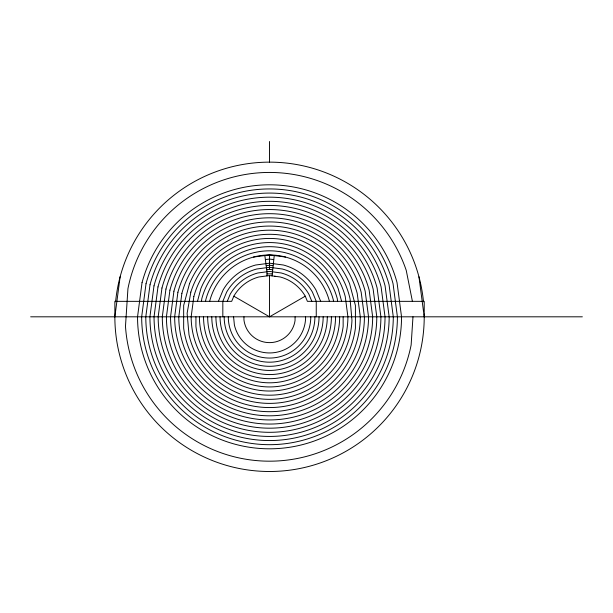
<?xml version="1.0" encoding="UTF-8"?>
<svg xmlns="http://www.w3.org/2000/svg" width="613" height="613" viewBox="0 0 613 613"><rect width="100%" height="100%" fill="white"/><g stroke="black" fill="none" stroke-linecap="round" stroke-linejoin="round"><path stroke-width="0.92" d="M243.974 316.814L243.936 319.817A25.777 25.777 0 0 0 295.052 320.538L295.098 316.814M412.978 316.814L411.139 344.958A144.369 144.369 0 0 1 125.481 326.277L127.941 288.669A144.369 144.369 0 0 1 406.243 270.387L412.403 301.343M424.196 314.009A154.683 154.683 0 0 1 270.938 471.489A154.683 154.683 0 0 1 114.861 316.814L120.125 276.777M201.455 301.343L201.807 298.661A70.12 70.12 0 0 1 337.273 298.661L337.625 301.343M205.577 301.343L205.792 299.734A65.997 65.997 0 0 1 333.288 299.734L333.503 301.343M209.7 301.343L209.776 300.799A61.875 61.875 0 0 1 329.304 300.799L329.373 301.343M274.233 255.56L272.095 275.904M197.478 301.343L200.941 288.401A74.25 74.25 0 0 1 338.138 288.401L341.602 301.343M218.404 301.343L223.101 290.003A53.622 53.622 0 0 1 255.659 265.015L269.536 263.192L283.421 265.015A53.622 53.622 0 0 1 315.979 290.003L320.676 301.343M227.254 301.343L230.243 294.125A45.37 45.37 0 0 1 257.797 272.984L269.536 271.436L281.283 272.984A45.37 45.37 0 0 1 308.837 294.125L311.825 301.343M418.955 276.777L424.219 316.814L424.219 301.343L307.397 301.343L305.259 296.186A41.247 41.247 0 0 0 280.218 276.969L269.536 275.566L258.862 276.969A41.247 41.247 0 0 0 233.814 296.186L231.683 301.343L114.861 301.343L114.861 316.814M233.814 296.186L269.536 316.814L305.259 296.186M266.984 273.873L272.364 273.873M253.529 257.046L269.536 254.939L285.551 257.046M265.383 259.613L269.536 259.061L273.697 259.613M266.18 265.69L269.536 265.253L272.9 265.69M266.716 269.751L269.536 269.375L272.632 269.781M30.65 316.814L582.35 316.814M274.586 276.225L275.252 276.317M264.847 255.56L266.984 271.774L266.984 275.904M305.504 316.814L305.619 317.925A36.09 36.09 0 0 1 234.404 325.082L233.576 316.814M343.15 316.814L343.15 326.507A74.25 74.25 0 0 1 195.93 326.507L195.93 316.814M316.254 316.814L316.254 301.343L312.408 292.064A49.5 49.5 0 0 0 282.348 269L269.536 267.314L256.732 269A49.5 49.5 0 0 0 226.672 292.064L222.826 301.343L222.826 316.814M269.536 141.503L269.536 162.131M269.536 254.939L269.536 269.375M269.536 275.566L269.536 316.814M115.589 301.795A154.683 154.683 0 0 1 423.491 301.795M310.791 316.814A41.247 41.247 0 0 1 269.536 358.061A41.247 41.247 0 0 1 228.289 316.814M314.913 316.814A45.37 45.37 0 0 1 269.536 362.183A45.37 45.37 0 0 1 224.166 316.814M319.036 316.814A49.5 49.5 0 0 1 269.536 366.313A49.5 49.5 0 0 1 220.044 316.814M327.288 316.814A57.745 57.745 0 0 1 269.536 374.558A57.745 57.745 0 0 1 211.791 316.814M331.411 316.814A61.875 61.875 0 0 1 269.536 378.688A61.875 61.875 0 0 1 207.669 316.814M339.663 316.814A70.12 70.12 0 0 1 269.536 386.933A70.12 70.12 0 0 1 199.417 316.814M323.166 316.814A53.622 53.622 0 0 1 269.536 370.436A53.622 53.622 0 0 1 215.914 316.814M335.541 316.814A65.997 65.997 0 0 1 269.536 382.811A65.997 65.997 0 0 1 203.539 316.814M142.04 282.647L137.542 316.814A131.994 131.994 0 0 0 269.536 448.808A131.994 131.994 0 0 0 401.538 316.814L397.04 282.647A131.994 131.994 0 0 0 142.04 282.647M146.024 283.719L141.672 316.814A127.872 127.872 0 0 0 269.536 444.686A127.872 127.872 0 0 0 397.408 316.814L393.056 283.719A127.872 127.872 0 0 0 146.024 283.719M150.009 284.784L145.794 316.814A123.749 123.749 0 0 0 269.536 440.555A123.749 123.749 0 0 0 393.285 316.814L389.071 284.784A123.749 123.749 0 0 0 150.009 284.784M153.993 285.85L149.917 316.814A119.619 119.619 0 0 0 269.536 436.433A119.619 119.619 0 0 0 389.163 316.814L385.087 285.85A119.619 119.619 0 0 0 153.993 285.85M157.978 286.922L154.047 316.814A115.497 115.497 0 0 0 269.536 432.311A115.497 115.497 0 0 0 385.033 316.814L381.102 286.922A115.497 115.497 0 0 0 157.978 286.922M161.962 287.987L158.169 316.814A111.374 111.374 0 0 0 269.536 428.18A111.374 111.374 0 0 0 380.911 316.814L377.118 287.987A111.374 111.374 0 0 0 161.962 287.987M165.947 289.052L162.292 316.814A107.244 107.244 0 0 0 269.536 424.058A107.244 107.244 0 0 0 376.788 316.814L373.133 289.052A107.244 107.244 0 0 0 165.947 289.052M169.931 290.125L166.422 316.814A103.122 103.122 0 0 0 269.536 419.936A103.122 103.122 0 0 0 372.658 316.814L369.149 290.125A103.122 103.122 0 0 0 169.931 290.125M173.916 291.19L170.544 316.814A98.999 98.999 0 0 0 269.536 415.806A98.999 98.999 0 0 0 368.536 316.814L365.164 291.19A98.999 98.999 0 0 0 173.916 291.19M177.9 292.255L174.667 316.814A94.869 94.869 0 0 0 269.536 411.683A94.869 94.869 0 0 0 364.413 316.814L361.18 292.255A94.869 94.869 0 0 0 177.9 292.255M181.885 293.328L178.789 316.814A90.747 90.747 0 0 0 269.536 407.561A90.747 90.747 0 0 0 360.283 316.814L357.195 293.328A90.747 90.747 0 0 0 181.885 293.328M193.838 296.531L191.164 316.814A78.372 78.372 0 0 0 269.536 395.186A78.372 78.372 0 0 0 347.908 316.814L345.242 296.531A78.372 78.372 0 0 0 193.838 296.531M190.835 292.079L187.118 313.289L189.011 334.744A82.494 82.494 0 0 0 351.962 320.331L350.061 298.883A82.494 82.494 0 0 0 190.835 292.079M189.509 283.666L183.662 305.504L183.662 328.116A86.625 86.625 0 0 0 355.417 328.116L355.417 305.504L349.571 283.666A86.625 86.625 0 0 0 189.509 283.666"/></g></svg>
